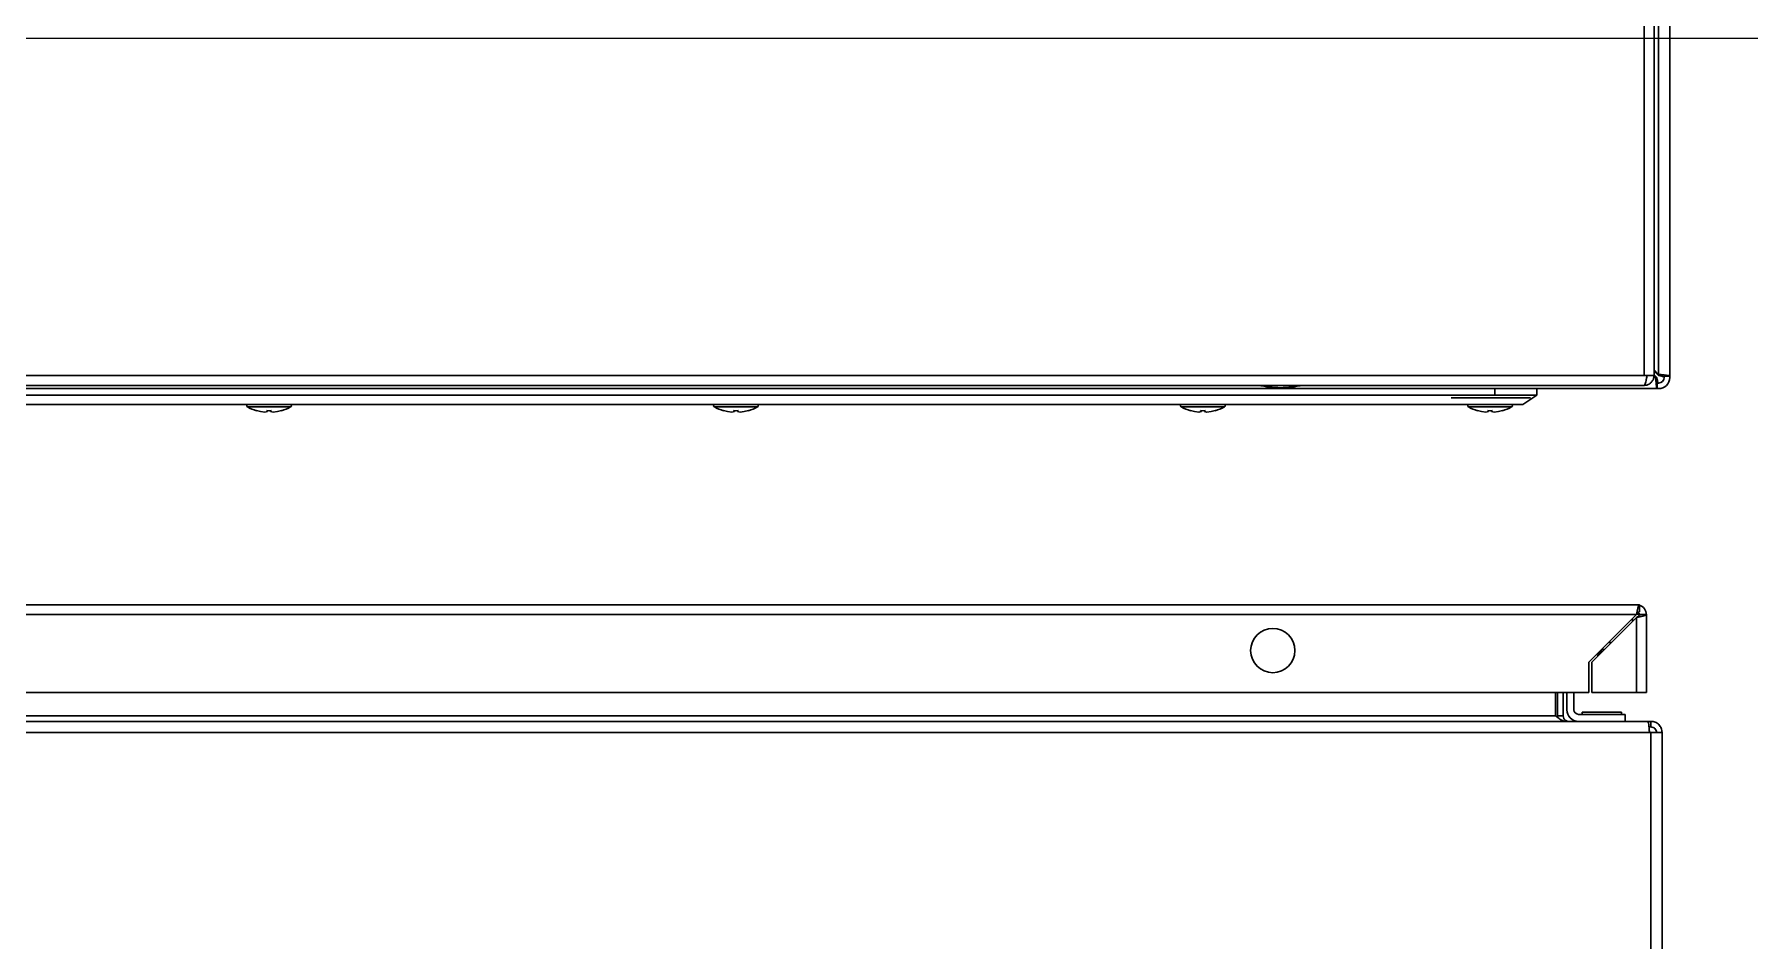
# Model space of a CAD drawing. Header units: millimetres. Extents: x 0 to 53000, y -591 to 24400.
# Drawn here: x 621.6 to 989, y 2331.7 to 2525.9 of the extents above; entities that cross this region are included whole.
import ezdxf

# ---------------------------------------------------------------- set-up
doc = ezdxf.new("R2010")
doc.units = ezdxf.units.MM
doc.layers.add('Основная', color=7, linetype='Continuous', lineweight=30)
doc.layers.add('Привязки', color=2, linetype='Continuous', lineweight=0, plot=False, transparency=0.8)

msp = doc.modelspace()

# ---------------------------------------------------------------- linework, layer by layer
at = {"layer": 'Основная'}
for p, q in [((968.49999, 2452.80001), (968.49999, 3247.70001)), ((371.49998, 2452.80001), (968.49999, 2452.80001))]:
    msp.add_line(p, q, dxfattribs=at)
at = {"layer": 'Основная', "linetype": 'Continuous'}
for p, q in [((966.4, 3245.59999), (966.4, 2452.80001)), ((968.49999, 2452.80001), (968.49999, 3245.59999)), ((969.4727, 3246.96359), (969.4727, 2453.0364)), ((971.87272, 2452.69999), (971.87272, 3247.3)), ((966.4, 2452.80001), (373.6, 2452.80001)), ((373.6, 2450.69999), (966.4, 2450.69999)), ((967.00001, 2452.80001), (966.4, 2452.80001)), ((967.00001, 2452.80001), (968.49999, 2452.80001)), ((968.83631, 2452.4), (968.42521, 2452.4)), ((968.4363, 2452.80001), (968.83631, 2452.4)), ((969.4727, 2453.0364), (968.49999, 2454.00912)), ((968.49999, 2453.76161), (969.4727, 2452.78889)), ((968.49999, 2452.9838), (969.08378, 2452.4)), ((968.83631, 2452.4), (969.08378, 2452.4)), ((969.17271, 2451.20001), (969.17271, 2449.99999)), ((969.4727, 2451.20001), (969.17271, 2451.20001)), ((969.4727, 2452.78889), (969.4727, 2453.0364)), ((971.87272, 2452.69999), (970.6727, 2452.69999)), ((970.6727, 2452.69999), (970.6727, 2452.4)), ((971.87272, 2452.69999), (971.87272, 2452.4)), ((969.17271, 2449.99999), (375.57271, 2449.99999)), ((924.87269, 2448.59999), (418.87271, 2448.59999)), ((924.87269, 2448.59999), (934.37269, 2448.59999)), ((925.02269, 2447.99998), (942.02271, 2447.99998)), ((934.37269, 2449.99999), (934.37269, 2448.59999)), ((943.37269, 2448.59999), (934.37269, 2448.59999)), ((943.37269, 2449.99999), (943.37269, 2448.59999)), ((969.17271, 2449.99999), (969.4727, 2449.99999)), ((420.87272, 2446.59999), (922.87269, 2446.59999)), ((667.25102, 2446.09252), (676.49439, 2446.09252)), ((669.21399, 2445.28529), (670.07594, 2445.07018)), ((670.07594, 2445.07018), (670.99194, 2444.97451)), ((670.99194, 2444.97451), (671.5324, 2445.07018)), ((671.38306, 2445.28529), (671.8727, 2445.27254)), ((671.5324, 2445.07018), (671.38306, 2445.28529)), ((671.55574, 2445.28079), (671.5324, 2445.07018)), ((671.8727, 2445.27254), (672.36235, 2445.28529)), ((672.18967, 2445.28079), (672.21301, 2445.07018)), ((672.36235, 2445.28529), (672.21301, 2445.07018)), ((672.21301, 2445.07018), (672.75347, 2444.97451)), ((672.75347, 2444.97451), (673.66946, 2445.07018)), ((673.66946, 2445.07018), (674.53142, 2445.28529)), ((767.25101, 2446.09252), (776.49439, 2446.09252)), ((769.21399, 2445.28529), (770.07595, 2445.07018)), ((770.07595, 2445.07018), (770.99193, 2444.97451)), ((770.99193, 2444.97451), (771.53239, 2445.07018)), ((771.38306, 2445.28529), (771.8727, 2445.27254)), ((771.53239, 2445.07018), (771.38306, 2445.28529)), ((771.55573, 2445.28079), (771.53239, 2445.07018)), ((771.8727, 2445.27254), (772.36235, 2445.28529)), ((772.18967, 2445.28079), (772.21301, 2445.07018)), ((772.36235, 2445.28529), (772.21301, 2445.07018)), ((772.21301, 2445.07018), (772.75347, 2444.97451)), ((772.75347, 2444.97451), (773.66946, 2445.07018)), ((773.66946, 2445.07018), (774.53142, 2445.28529)), ((867.25102, 2446.09252), (876.49439, 2446.09252)), ((869.21398, 2445.28529), (870.07594, 2445.07018)), ((870.07594, 2445.07018), (870.99194, 2444.97451)), ((870.99194, 2444.97451), (871.53239, 2445.07018)), ((871.38305, 2445.28529), (871.87271, 2445.27254)), ((871.53239, 2445.07018), (871.38305, 2445.28529)), ((871.55574, 2445.28079), (871.53239, 2445.07018)), ((871.87271, 2445.27254), (872.36234, 2445.28529)), ((872.18967, 2445.28079), (872.21302, 2445.07018)), ((872.36234, 2445.28529), (872.21302, 2445.07018)), ((872.21302, 2445.07018), (872.75347, 2444.97451)), ((872.75347, 2444.97451), (873.66946, 2445.07018)), ((873.66946, 2445.07018), (874.53142, 2445.28529)), ((928.75102, 2446.09252), (937.99439, 2446.09252)), ((930.71398, 2445.28529), (931.57595, 2445.07018)), ((931.57595, 2445.07018), (932.49193, 2444.97451)), ((932.49193, 2444.97451), (933.03239, 2445.07018)), ((933.03239, 2445.07018), (932.88305, 2445.28529)), ((932.88305, 2445.28529), (933.3727, 2445.27254)), ((933.05573, 2445.28079), (933.03239, 2445.07018)), ((933.3727, 2445.27254), (933.86236, 2445.28529)), ((933.68968, 2445.28079), (933.71302, 2445.07018)), ((933.86236, 2445.28529), (933.71302, 2445.07018)), ((933.71302, 2445.07018), (934.25348, 2444.97451)), ((934.25348, 2444.97451), (935.16946, 2445.07018)), ((935.16946, 2445.07018), (936.03143, 2445.28529)), ((964.75343, 2403.68153), (371.95344, 2403.68153)), ((965.35344, 2403.68153), (964.75343, 2403.68153)), ((965.35344, 2403.68153), (965.35344, 2403.59398)), ((965.35344, 2403.59398), (965.35344, 2402.18152)), ((371.95344, 2401.58152), (964.75343, 2401.58152)), ((954.55344, 2391.38153), (964.75343, 2401.58152)), ((964.75343, 2400.98153), (955.15342, 2391.38153)), ((963.85343, 2400.68152), (963.85343, 2400.08153)), ((964.75343, 2400.98153), (964.75343, 2384.88152)), ((964.81876, 2401.68152), (965.34504, 2401.68152)), ((965.35344, 2401.58152), (966.85343, 2401.58152)), ((966.85343, 2384.88152), (966.85343, 2401.58152)), ((958.78868, 2395.61678), (959.38869, 2395.61678)), ((956.42291, 2392.65099), (956.63346, 2393.11677)), ((956.63346, 2393.11677), (956.79121, 2393.0193)), ((957.88868, 2394.11677), (957.28867, 2394.11677)), ((954.55344, 2384.88152), (954.55344, 2391.38153)), ((955.15342, 2391.38153), (955.15342, 2384.88152)), ((382.15344, 2384.88152), (954.55344, 2384.88152)), ((947.40187, 2384.88152), (947.40187, 2379.91677)), ((947.82613, 2384.88152), (947.82613, 2379.91677)), ((949.02615, 2384.88152), (949.02615, 2379.91677)), ((949.82614, 2381.21678), (949.82614, 2384.88152)), ((951.32615, 2384.88152), (951.32615, 2381.21678)), ((955.15342, 2384.88152), (964.75343, 2384.88152)), ((964.75343, 2384.88152), (966.85343, 2384.88152)), ((953.12615, 2380.71678), (953.12615, 2380.21677)), ((953.12615, 2380.71678), (961.52614, 2380.71678)), ((961.52614, 2380.21677), (961.52614, 2380.71678)), ((967.18974, 2378.71678), (373.26254, 2378.71678)), ((393.05042, 2379.91677), (947.40187, 2379.91677)), ((947.91107, 2379.49742), (947.82613, 2379.91677)), ((947.82613, 2379.91677), (949.02615, 2379.91677)), ((952.32613, 2380.21677), (962.32615, 2380.21677)), ((962.32615, 2380.21677), (962.32615, 2378.71678)), ((967.82614, 2378.71678), (967.18974, 2378.71678)), ((967.82614, 2377.51677), (967.41162, 2377.51677)), ((967.82614, 2377.51677), (967.82614, 2378.71678)), ((967.52615, 2376.31678), (373.92615, 2376.31678)), ((967.52615, 2376.31678), (967.82614, 2376.31678)), ((967.82614, 2376.31678), (967.82614, 2106.11677)), ((970.22615, 2376.31678), (967.82614, 2376.31678)), ((970.22615, 2106.11677), (970.22615, 2376.31678))]:
    msp.add_line(p, q, dxfattribs=at)
at = {"layer": 'Основная', "linetype": 'Continuous', "flags": 128}
for points in [[(940.3727, 2446.59999), (941.87262, 2447.59995), (943.37269, 2448.59999)], [(956.65713, 2393.10217), (957.24072, 2393.96701), (957.37444, 2394.11677)]]:
    msp.add_lwpolyline(points, dxfattribs=at)
at = {"layer": 'Основная', "linetype": 'Continuous'}
msp.add_circle((886.85343, 2393.88152), 4.75, dxfattribs=at)
for centre, radius, start, end in [((888.80134, 2475.96607), 25.76608, 258.6941478, 269.3298889), ((888.19865, 2475.96607), 25.76608, 270.6701111, 281.3058522), ((969.4727, 2452.39999), 1.2, 270, 0), ((969.4727, 2452.39999), 2.4, 270, 0), ((667.4072, 2446.37299), 0.32103, 135, 240.8896328), ((671.8727, 2454.39251), 9.5, 240.8896328, 253.7275241), ((671.8727, 2454.39251), 9.5, 286.2611128, 299.1103672), ((676.33821, 2446.37299), 0.32103, 299.1103672, 45), ((767.4072, 2446.37299), 0.32103, 135, 240.8896328), ((771.8727, 2454.39251), 9.5, 240.8896328, 253.7275241), ((771.8727, 2454.39251), 9.5, 286.2611128, 299.1103672), ((776.33821, 2446.37299), 0.32103, 299.1103672, 45), ((867.4072, 2446.37299), 0.32103, 135, 240.8896328), ((871.8727, 2454.39251), 9.5, 240.8896328, 253.7275241), ((871.8727, 2454.39251), 9.5, 286.2611128, 299.1103672), ((876.33821, 2446.37299), 0.32103, 299.1103672, 45), ((928.9072, 2446.37299), 0.32103, 135, 240.8896328), ((933.3727, 2454.39251), 9.5, 240.8896328, 253.7275241), ((933.3727, 2454.39251), 9.5, 286.2611128, 299.1103672), ((937.83821, 2446.37299), 0.32103, 299.1103672, 45), ((964.75343, 2401.58152), 2.1, 0, 73.3984504), ((964.75343, 2401.58152), 0.6, 0, 53.1181811), ((952.32614, 2381.21677), 2.5, 180, 270), ((952.32614, 2381.21677), 1, 180, 270)]:
    msp.add_arc(centre, radius, start, end, dxfattribs=at)
for points, knots in [([(966.4, 2450.69999), (966.44707, 2450.72779), (966.53785, 2450.7814), (966.67214, 2451.18263), (966.80313, 2451.7435), (966.91263, 2452.31984), (966.97806, 2452.67943), (967.00001, 2452.80001)], [0, 0, 0, 0, 0.235056864, 0.453338999, 0.671614865, 0.889888144, 1, 1, 1, 1]), ([(968.49999, 2452.80001), (968.47218, 2452.54133), (968.41856, 2452.04244), (968.01738, 2451.39944), (967.45649, 2450.93852), (966.88015, 2450.72498), (966.52056, 2450.70626), (966.4, 2450.69999)], [0, 0, 0, 0, 0.235057603, 0.4533404678, 0.6716162172, 0.8898969721, 1, 1, 1, 1]), ([(969.17271, 2449.99999), (969.14468, 2450.03606), (969.08861, 2450.10821), (969.00451, 2450.66322), (968.92041, 2451.45652), (968.86434, 2452.08551), (968.83631, 2452.4)], [0, 0, 0, 0, 0.249997807, 0.499998065, 0.749998323, 1, 1, 1, 1]), ([(969.08378, 2452.4), (969.11203, 2452.24275), (969.16851, 2451.92826), (969.25324, 2451.53161), (969.33797, 2451.25413), (969.39445, 2451.21805), (969.4227, 2451.20001)], [0, 0, 0, 0, 0.250003652, 0.500005918, 0.750003904, 1, 1, 1, 1]), ([(969.4727, 2453.0364), (969.7872, 2453.00836), (970.41618, 2452.9523), (971.20948, 2452.86819), (971.76449, 2452.78409), (971.83664, 2452.72802), (971.87272, 2452.69999)], [0, 0, 0, 0, 0.250001677, 0.500001935, 0.750002193, 1, 1, 1, 1]), ([(970.6727, 2452.45001), (970.65466, 2452.47825), (970.61858, 2452.53473), (970.3411, 2452.61947), (969.94444, 2452.70415), (969.62995, 2452.76064), (969.4727, 2452.78889)], [0, 0, 0, 0, 0.249996792, 0.499995476, 0.749995651, 1, 1, 1, 1]), ([(922.87269, 2446.59999), (923.85761, 2446.59999), (925.82748, 2446.59999), (928.70028, 2446.59999), (931.40379, 2446.59999), (933.868, 2446.59999), (936.01165, 2446.59999), (937.79157, 2446.59999), (939.13016, 2446.59999), (940.14919, 2446.59999), (940.29186, 2446.59999), (940.3727, 2446.59999)], [0, 0, 0, 0, 0.107525351, 0.215054513, 0.322593349, 0.430138956, 0.53748155, 0.644827243, 0.752206169, 0.859586055, 1, 1, 1, 1]), ([(964.75343, 2401.58152), (964.8005, 2401.8402), (964.89128, 2402.33909), (965.02558, 2402.98207), (965.15657, 2403.44298), (965.26607, 2403.65657), (965.3315, 2403.67526), (965.35344, 2403.68153)], [0, 0, 0, 0, 0.235056864, 0.453338999, 0.671614865, 0.889888144, 1, 1, 1, 1]), ([(965.35344, 2402.18152), (965.30344, 2402.1725), (965.20343, 2402.15447), (965.05342, 2402.01571), (964.90343, 2401.8174), (964.80343, 2401.66015), (964.75343, 2401.58152)], [0, 0, 0, 0, 0.250020976, 0.500002903, 0.750006746, 1, 1, 1, 1]), ([(966.85343, 2401.58152), (966.82562, 2401.53445), (966.77199, 2401.44368), (966.37082, 2401.30935), (965.80993, 2401.17839), (965.23358, 2401.06889), (964.874, 2401.00346), (964.75343, 2400.98153)], [0, 0, 0, 0, 0.235057603, 0.4533404678, 0.6716162172, 0.8898969721, 1, 1, 1, 1]), ([(964.75343, 2400.98153), (964.83205, 2401.03153), (964.9893, 2401.13154), (965.18763, 2401.2815), (965.32637, 2401.43154), (965.34442, 2401.53153), (965.35344, 2401.58152)], [0, 0, 0, 0, 0.249983868, 0.499998768, 0.749989601, 1, 1, 1, 1]), ([(949.58974, 2378.71678), (949.34938, 2378.74846), (948.868, 2378.81191), (948.13884, 2379.28598), (947.6498, 2379.70455), (947.40187, 2379.91677)], [0, 0, 0, 0, 0.329623581, 0.660127442, 1, 1, 1, 1]), ([(949.02615, 2379.91677), (949.05783, 2379.71101), (949.12125, 2379.29895), (949.59536, 2378.81691), (950.01393, 2378.75046), (950.22614, 2378.71678)], [0, 0, 0, 0, 0.329624829, 0.660125268, 1, 1, 1, 1]), ([(967.52615, 2376.31678), (967.49812, 2376.63127), (967.44205, 2377.26025), (967.35795, 2378.05355), (967.27385, 2378.60855), (967.21778, 2378.6807), (967.18974, 2378.71678)], [0, 0, 0, 0, 0.249997807, 0.499998065, 0.749998323, 1, 1, 1, 1]), ([(967.82614, 2378.71678), (968.14064, 2378.6807), (968.76962, 2378.60855), (969.56292, 2378.05355), (970.11793, 2377.26025), (970.19008, 2376.63127), (970.22615, 2376.31678)], [0, 0, 0, 0, 0.250001677, 0.500001935, 0.750002193, 1, 1, 1, 1]), ([(967.82614, 2377.51677), (967.98339, 2377.49873), (968.29788, 2377.46266), (968.69453, 2377.18516), (968.97202, 2376.7885), (969.00809, 2376.47402), (969.02613, 2376.31678)], [0, 0, 0, 0, 0.2500036533, 0.5000059209, 0.7500039063, 1, 1, 1, 1])]:
    msp.add_open_spline(points, degree=3, knots=knots, dxfattribs=at)
at = {"layer": 'Привязки'}
msp.add_line((3873, 2525), (371.49998, 2525), dxfattribs=at)

doc.saveas('drawing.dxf')
